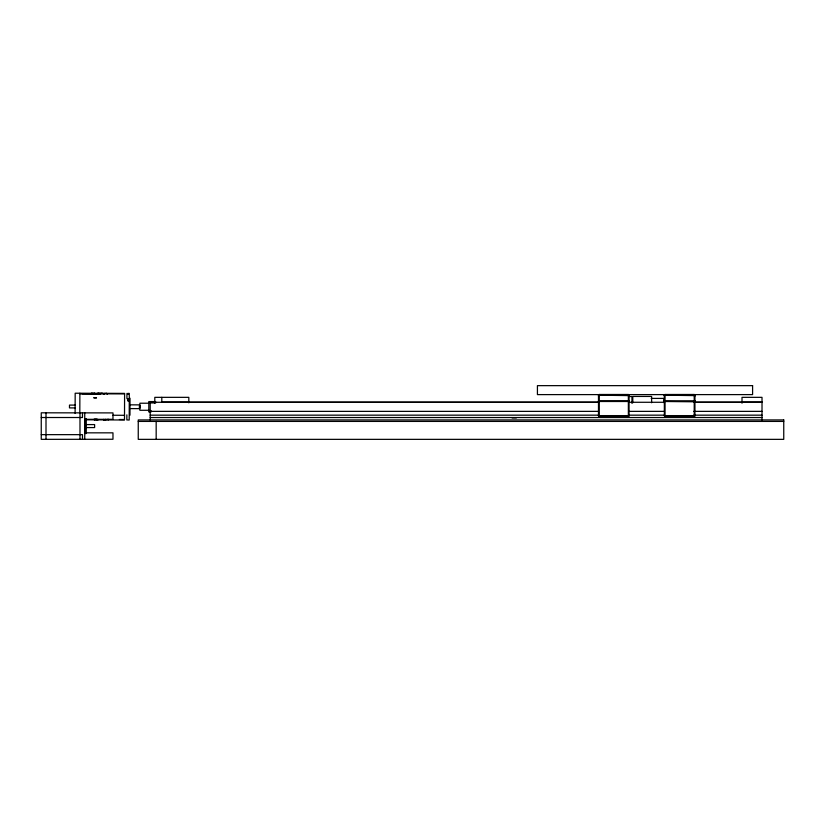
<?xml version="1.0" encoding="UTF-8"?>
<svg xmlns="http://www.w3.org/2000/svg" width="825" height="825" viewBox="0 0 825 825"><rect width="100%" height="100%" fill="white"/><g stroke="black" fill="none" stroke-linecap="round" stroke-linejoin="round"><path stroke-width="1.24" d="M75.106 413.407L75.178 393.216L124.596 393.391L124.492 419.997L84.892 419.791M79.808 413.428L79.881 393.226M81.902 393.948L98.227 393.938M93.472 393.721L91.276 393.783L92.709 393.319M91.286 393.308L92.08 393.772L91.286 393.772M92.483 393.793L93.142 393.308M93.751 393.793L96.432 393.731M93.875 419.378L95.092 419.389M96.03 393.731L93.833 393.319M95.081 419.853L94.174 419.378M95.184 393.731L94.277 393.793L94.741 393.319M94.597 419.378L94.318 419.863L94.916 419.378M94.153 393.793L94.658 393.721M95.401 393.803L94.163 393.319M96.525 419.389L95.37 419.389M96.339 419.853L95.556 419.389M96.515 419.863L95.721 419.389M95.917 419.389L98.113 419.873L96.938 419.389M96.432 419.389L97.742 419.389M97.278 393.731L98.103 393.814M99.33 393.742L97.494 393.329L102.269 393.35L99.567 393.742M98.227 393.742L98.907 393.742M100 393.742L100.722 393.793L98.371 393.339M102.661 393.35L103.362 393.752M103.517 419.884L105.693 419.894L103.445 419.42M105.074 393.35L103.94 393.762M104.053 393.814L104.6 393.762M105.507 419.42C105.053 420.193 106.91 420.1 105.373 419.42M106.177 393.36L107.559 393.845L106.095 393.36M107.044 419.43L108.756 419.44M108.921 419.43L108.106 419.904M126.844 420.018L126.864 414.851M126.926 398.661L126.947 393.391M127.885 394.412L127.885 393.401L129.298 393.412L129.195 420.028L127.793 419.997M128.339 399.207C127.844 402.414 129.504 398.908 127.865 399.228M128.494 393.917L127.885 393.834M129.968 415.222L130.03 398.207M139.879 408.158L139.889 405.343M629.073 395.319L628.361 394.494L599.187 394.494L598.486 395.196L598.486 415.903L599.187 416.615L628.361 416.615L629.073 415.903L629.073 395.196M598.486 395.319L599.187 394.608M598.486 395.907L599.187 395.196L629.073 395.608M694.939 395.319L694.227 394.494L665.053 394.494L664.352 395.196L664.352 415.903L665.053 416.615L694.227 416.615L694.939 415.903L694.939 395.196M664.352 395.319L665.053 394.608M664.352 395.907L665.053 395.196L694.939 395.608M598.486 395.608L599.187 395.196M629.073 400.785L598.486 400.785M629.073 401.497L598.486 401.497M664.352 395.495L665.053 395.196M664.352 395.608L665.053 395.319M629.073 415.614L598.486 415.614M694.939 400.785L664.352 400.785M694.227 401.198L694.939 400.909M694.227 401.909L694.939 401.497M694.939 415.614L664.352 415.614M598.558 415.903L599.187 415.666M664.424 415.903L665.053 415.666M512.057 417.873L516.388 417.873M91.544 393.772L92.091 393.319L91.544 393.308M98.412 393.793L99.01 393.793M98.495 393.742L99.021 393.742M629.465 396.536L631.96 396.536L631.96 403.353M651.173 398.413L663.97 398.413L663.97 402.652M155.667 401.579L148.799 401.579L148.799 411.933L151.088 411.933M694.227 401.785L664.352 401.497M188.822 402.043L161.803 402.043L161.803 397.341M742.005 402.043L762.011 402.043M188.822 402.188L597.919 402.188M694.403 402.188L742.005 402.188M598.424 402.28L150.202 402.28L150.202 420.049M629.341 402.28L664.115 402.28M693.743 402.28L762.011 402.28M148.799 402.94L155.667 402.94M148.902 403.219L139.889 403.219L139.889 410.283L148.902 410.283M148.799 410.582L151.088 410.582M150.202 411.366L598.424 411.366M629.341 411.366L664.115 411.366M693.743 411.366L762.011 411.366M150.202 415.161L598.424 415.161M629.341 415.161L664.115 415.161M693.743 415.161L762.011 415.161M41.25 417.512L82.479 417.512L82.479 412.809M150.202 417.543L762.011 417.543M86.151 419.327L112.973 419.327L112.973 412.902L41.25 412.809L41.25 439.354L112.973 439.261L112.973 432.836L86.151 432.836M138.249 421.42L783.75 421.42M85.491 424.586L94.617 424.586L94.617 427.577L85.491 427.577M41.25 434.651L82.479 434.651L82.479 439.354M103.579 393.762L103.125 393.762M79.881 393.752L124.585 393.917M93.916 397.619L96.473 397.629M93.916 397.97L96.473 397.99M129.278 398.671L127.865 398.661L127.854 401.012L129.267 401.022M130.474 404.838L139.425 404.869L139.404 408.633L130.453 408.602M75.271 405.106L69.486 405.085L69.475 407.901L75.261 407.921M113.015 415.253L124.513 415.305M119.388 419.512L124.492 419.533M694.939 415.903L694.227 415.666M629.073 415.903L628.361 415.666M694.227 395.196L694.939 396.021M628.361 395.196L629.073 395.907M762.011 420.049L762.011 397.341L742.005 397.341L742.005 403.219M694.227 394.494L694.227 416.615M665.053 394.494L665.053 416.615M651.616 402.765L651.616 396.443L632.785 396.443L632.785 402.765M628.361 394.494L628.361 416.615M599.187 394.494L599.187 416.615M188.822 402.817L188.822 397.341L154.801 397.341L154.801 403.095M156.172 421.42L156.172 439.354M86.151 418.615L86.151 433.548M85.491 418.512L85.491 433.651M84.738 412.809L84.738 439.354M79.984 412.809L79.984 439.354M46.004 412.809L46.004 439.354M752.596 385.646L537.426 385.646L537.426 394.608L752.596 394.608L752.596 385.646M783.75 419.925L138.249 419.925L138.249 439.354L783.75 439.354L783.75 419.925"/></g></svg>
